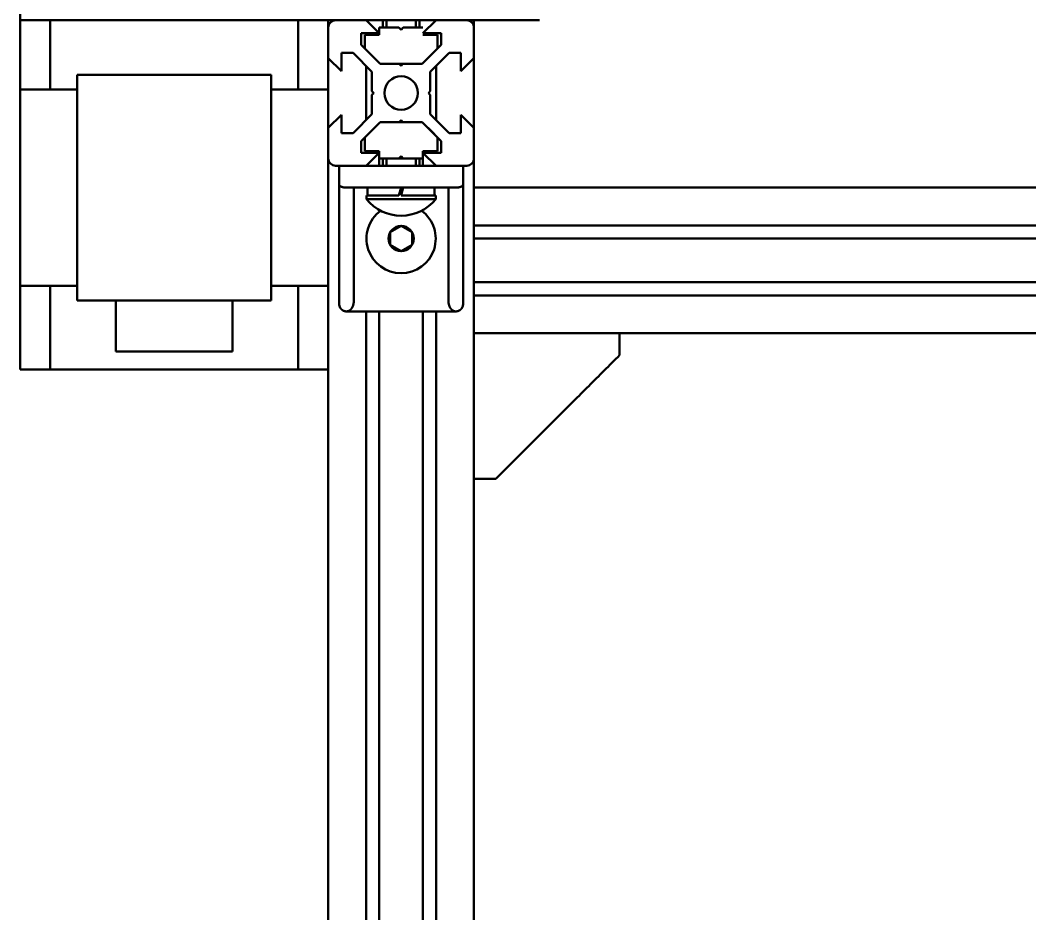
# Model space of a CAD drawing. Extents: x 28090 to 29926, y -10629 to -9321.
# Drawn here: x 29370.2 to 29508.8, y -9643.6 to -9520.9 of the extents above; entities that cross this region are included whole.
import ezdxf

# ---------------------------------------------------------------- set-up
doc = ezdxf.new("R2010")
doc.units = 0
for name, color, linetype, lineweight in [('Fixação e Transmissão', 5, 'Continuous', 50), ('Perfis e Cantoneiras', 2, 'Continuous', 50), ('Peças Usinadas', 120, 'Continuous', 50)]:
    doc.layers.add(name, color=color, linetype=linetype, lineweight=lineweight)
doc.layers.add('Hachura', color=9, linetype='Continuous')
doc.layers.add('Motores', color=7, linetype='Continuous', lineweight=50, true_color=0x55ff00)

msp = doc.modelspace()

# ---------------------------------------------------------------- linework, layer by layer
at = {"layer": 'Fixação e Transmissão'}
for p, q in [((29420.033, -9520.866), (29420.033, -9521.866)), ((29425.033, -9520.866), (29425.033, -9521.866)), ((29419.533, -9521.866), (29419.533, -9522.866)), ((29422.233, -9521.866), (29419.533, -9521.866)), ((29422.233, -9521.866), (29422.533, -9522.166)), ((29422.833, -9521.866), (29422.533, -9522.166)), ((29425.533, -9521.866), (29422.833, -9521.866)), ((29419.533, -9522.866), (29417.533, -9522.866)), ((29417.533, -9522.866), (29417.533, -9524.766)), ((29427.533, -9522.866), (29425.533, -9522.866)), ((29427.533, -9522.866), (29427.533, -9524.766)), ((29417.533, -9524.766), (29419.633, -9526.866)), ((29427.533, -9524.766), (29425.433, -9526.866)), ((29425.433, -9526.866), (29419.633, -9526.866)), ((29417.533, -9536.966), (29419.633, -9534.866)), ((29425.433, -9534.866), (29419.633, -9534.866)), ((29427.533, -9536.966), (29425.433, -9534.866)), ((29417.533, -9538.866), (29417.533, -9536.966)), ((29427.533, -9538.866), (29427.533, -9536.966)), ((29419.533, -9538.866), (29417.533, -9538.866)), ((29419.533, -9539.866), (29419.533, -9538.866)), ((29425.533, -9539.866), (29425.533, -9538.866)), ((29427.533, -9538.866), (29425.533, -9538.866)), ((29422.233, -9539.866), (29419.533, -9539.866)), ((29420.033, -9540.866), (29420.033, -9539.866)), ((29422.233, -9539.866), (29422.533, -9539.566)), ((29422.833, -9539.866), (29422.533, -9539.566)), ((29425.533, -9539.866), (29422.833, -9539.866)), ((29425.033, -9540.866), (29425.033, -9539.866)), ((29417.783, -9545.466), (29417.783, -9544.966)), ((29422.235, -9544.966), (29417.783, -9544.966)), ((29427.133, -9543.866), (29417.933, -9543.866)), ((29422.235, -9544.966), (29417.933, -9544.966)), ((29422.235, -9544.966), (29422.533, -9543.866)), ((29422.533, -9544.966), (29422.831, -9543.866)), ((29427.283, -9544.966), (29422.533, -9544.966)), ((29427.133, -9544.966), (29422.533, -9544.966)), ((29427.283, -9545.466), (29427.283, -9544.966)), ((29427.283, -9545.466), (29417.783, -9545.466)), ((29421.033, -9550), (29422.533, -9549.134)), ((29424.033, -9550), (29422.533, -9549.134)), ((29421.033, -9550), (29421.033, -9550)), ((29421.033, -9551.732), (29422.533, -9552.598)), ((29424.033, -9551.732), (29422.533, -9552.598))]:
    msp.add_line(p, q, dxfattribs=at)
at = {"layer": 'Fixação e Transmissão', "ltscale": 0.1}
for p, q in [((29417.933, -9543.866), (29417.933, -9544.966)), ((29427.133, -9543.866), (29427.133, -9544.966)), ((29421.033, -9551.732), (29421.033, -9550)), ((29424.033, -9551.732), (29424.033, -9550))]:
    msp.add_line(p, q, dxfattribs=at)
at = {"layer": 'Fixação e Transmissão'}
msp.add_circle((29422.533, -9550.866), 1.732, dxfattribs=at)
for centre, radius, start, end in [((29422.533, -9541.578), 6.139, 219.30765, 320.69235), ((29422.533, -9550.866), 4.75, 126.25467, 53.74533)]:
    msp.add_arc(centre, radius, start, end, dxfattribs=at)
at = {"layer": 'Hachura'}
for p, q in [((29420.533, -9520.866), (29420.533, -9521.866)), ((29424.533, -9520.866), (29424.533, -9521.866)), ((29420.533, -9540.866), (29420.533, -9539.866)), ((29424.533, -9540.866), (29424.533, -9539.866))]:
    msp.add_line(p, q, dxfattribs=at)
at = {"layer": 'Motores'}
for p, q in [((29370.233, -9530.367), (29370.233, -9520.867)), ((29370.233, -9520.867), (29374.349, -9520.867)), ((29370.233, -9520.867), (29370.233, -9530.367)), ((29370.233, -9520.867), (29374.349, -9520.867)), ((29374.349, -9530.367), (29374.349, -9520.867)), ((29374.349, -9520.867), (29408.417, -9520.867)), ((29374.349, -9520.867), (29374.349, -9530.367)), ((29374.349, -9520.867), (29408.417, -9520.867)), ((29412.533, -9520.867), (29408.417, -9520.867)), ((29408.417, -9520.867), (29408.417, -9530.367)), ((29408.417, -9520.867), (29408.417, -9530.367)), ((29408.417, -9520.867), (29412.533, -9520.867)), ((29378.053, -9528.367), (29404.713, -9528.367)), ((29378.053, -9559.368), (29378.053, -9528.367)), ((29378.053, -9528.367), (29404.713, -9528.367)), ((29378.053, -9559.368), (29378.053, -9528.367)), ((29378.053, -9528.367), (29404.713, -9528.367)), ((29404.713, -9528.367), (29378.053, -9528.367)), ((29378.053, -9528.367), (29378.053, -9530.367)), ((29378.053, -9530.367), (29378.053, -9528.367)), ((29404.713, -9528.367), (29404.713, -9559.368)), ((29404.713, -9528.367), (29404.713, -9559.368)), ((29404.713, -9530.367), (29404.713, -9528.367)), ((29404.713, -9528.367), (29404.713, -9530.367)), ((29370.233, -9530.367), (29370.233, -9557.367)), ((29370.233, -9530.367), (29370.233, -9557.367)), ((29374.349, -9530.367), (29370.233, -9530.367)), ((29370.233, -9530.367), (29374.349, -9530.367)), ((29378.053, -9530.367), (29374.349, -9530.367)), ((29374.349, -9530.367), (29378.053, -9530.367)), ((29408.417, -9530.367), (29404.713, -9530.367)), ((29404.713, -9530.367), (29408.417, -9530.367)), ((29408.417, -9530.367), (29412.533, -9530.367)), ((29408.417, -9530.367), (29412.533, -9530.367)), ((29370.233, -9568.868), (29370.233, -9557.367)), ((29374.349, -9557.367), (29370.233, -9557.367)), ((29370.233, -9557.367), (29370.233, -9568.868)), ((29374.349, -9557.367), (29370.233, -9557.367)), ((29378.053, -9557.367), (29374.349, -9557.367)), ((29374.349, -9557.367), (29374.349, -9568.868)), ((29374.349, -9568.868), (29374.349, -9557.367)), ((29378.053, -9557.367), (29374.349, -9557.367)), ((29378.053, -9559.368), (29378.053, -9557.367)), ((29378.053, -9559.368), (29378.053, -9557.367)), ((29408.417, -9557.367), (29404.713, -9557.367)), ((29404.713, -9557.367), (29404.713, -9559.368)), ((29404.713, -9557.367), (29404.713, -9559.368)), ((29408.417, -9557.367), (29404.713, -9557.367)), ((29408.417, -9568.868), (29408.417, -9557.367)), ((29408.417, -9568.868), (29408.417, -9557.367)), ((29408.417, -9557.367), (29412.533, -9557.367)), ((29412.533, -9557.367), (29408.417, -9557.367)), ((29383.383, -9559.368), (29378.053, -9559.368)), ((29383.383, -9559.368), (29378.053, -9559.368)), ((29383.383, -9559.368), (29378.053, -9559.368)), ((29383.383, -9559.368), (29378.053, -9559.368)), ((29399.383, -9559.368), (29383.383, -9559.368)), ((29383.383, -9559.368), (29383.383, -9566.368)), ((29383.383, -9566.368), (29383.383, -9559.368)), ((29383.383, -9559.368), (29399.383, -9559.368)), ((29399.383, -9566.368), (29399.383, -9559.368)), ((29399.383, -9559.368), (29399.383, -9566.368)), ((29404.713, -9559.368), (29399.383, -9559.368)), ((29404.713, -9559.368), (29399.383, -9559.368)), ((29404.713, -9559.368), (29399.383, -9559.368)), ((29404.713, -9559.368), (29399.383, -9559.368)), ((29383.383, -9566.368), (29399.383, -9566.368)), ((29399.383, -9566.368), (29383.383, -9566.368)), ((29370.233, -9568.868), (29374.349, -9568.868)), ((29374.349, -9568.868), (29370.233, -9568.868)), ((29374.349, -9568.868), (29408.417, -9568.868)), ((29408.417, -9568.868), (29374.349, -9568.868)), ((29412.533, -9568.868), (29408.417, -9568.868)), ((29412.533, -9568.868), (29408.417, -9568.868))]:
    msp.add_line(p, q, dxfattribs=at)
at = {"layer": 'Perfis e Cantoneiras'}
for p, q in [((29412.533, -9945.868), (29412.533, -9520.867)), ((29413.533, -9520.866), (29417.733, -9520.866)), ((29419.533, -9522.666), (29417.733, -9520.866)), ((29425.533, -9522.666), (29427.333, -9520.866)), ((29427.333, -9520.866), (29427.333, -9520.865)), ((29427.333, -9520.866), (29431.533, -9520.866)), ((29432.533, -9945.868), (29432.533, -9520.864)), ((29412.533, -9521.866), (29412.533, -9526.066)), ((29417.033, -9522.666), (29419.533, -9522.666)), ((29417.033, -9524.266), (29417.033, -9522.666)), ((29425.533, -9522.666), (29428.033, -9522.666)), ((29428.033, -9524.266), (29428.033, -9522.666)), ((29432.533, -9521.866), (29432.533, -9526.066)), ((29414.333, -9525.366), (29414.333, -9527.866)), ((29415.933, -9525.366), (29414.333, -9525.366)), ((29418.533, -9527.966), (29415.933, -9525.366)), ((29419.633, -9526.866), (29417.033, -9524.266)), ((29419.633, -9526.866), (29417.033, -9524.266)), ((29425.433, -9526.866), (29428.033, -9524.266)), ((29426.533, -9527.966), (29429.133, -9525.366)), ((29429.133, -9525.366), (29430.733, -9525.366)), ((29430.733, -9525.366), (29430.733, -9527.866)), ((29414.333, -9527.866), (29412.533, -9526.066)), ((29419.633, -9526.866), (29422.283, -9526.866)), ((29419.633, -9526.866), (29422.283, -9526.866)), ((29422.533, -9527.116), (29422.283, -9526.866)), ((29422.533, -9527.116), (29422.783, -9526.866)), ((29422.783, -9526.866), (29425.433, -9526.866)), ((29430.733, -9527.866), (29432.533, -9526.066)), ((29417.733, -9534.566), (29417.733, -9527.166)), ((29418.533, -9527.966), (29418.533, -9530.616)), ((29426.533, -9527.966), (29426.533, -9530.616)), ((29427.333, -9534.566), (29427.333, -9527.166)), ((29418.783, -9530.866), (29418.533, -9530.616)), ((29418.783, -9530.866), (29418.533, -9531.116)), ((29418.533, -9531.116), (29418.533, -9533.766)), ((29426.283, -9530.866), (29426.533, -9530.616)), ((29426.283, -9530.866), (29426.533, -9531.116)), ((29426.533, -9531.116), (29426.533, -9533.766)), ((29414.333, -9533.866), (29412.533, -9535.666)), ((29414.333, -9533.866), (29414.333, -9536.366)), ((29418.533, -9533.766), (29415.933, -9536.366)), ((29426.533, -9533.766), (29429.133, -9536.366)), ((29430.733, -9533.866), (29432.533, -9535.666)), ((29430.733, -9533.866), (29430.733, -9536.366)), ((29419.633, -9534.866), (29417.033, -9537.466)), ((29419.633, -9534.866), (29422.283, -9534.866)), ((29422.533, -9534.616), (29422.283, -9534.866)), ((29422.533, -9534.616), (29422.783, -9534.866)), ((29422.783, -9534.866), (29425.433, -9534.866)), ((29412.533, -9535.666), (29412.533, -9539.866)), ((29415.933, -9536.366), (29414.333, -9536.366)), ((29426.233, -9535.666), (29428.033, -9537.466)), ((29429.133, -9536.366), (29430.733, -9536.366)), ((29432.533, -9535.666), (29432.533, -9539.866)), ((29417.033, -9537.466), (29417.033, -9539.066)), ((29428.033, -9537.466), (29428.033, -9539.066)), ((29417.033, -9539.066), (29419.533, -9539.066)), ((29417.733, -9539.066), (29417.733, -9538.866)), ((29419.533, -9539.066), (29417.733, -9540.866)), ((29425.533, -9539.066), (29427.333, -9540.866)), ((29425.533, -9539.066), (29428.033, -9539.066)), ((29427.333, -9539.066), (29427.333, -9538.866)), ((29419.533, -9540.866), (29419.533, -9539.866)), ((29425.533, -9540.866), (29425.533, -9539.866)), ((29413.533, -9540.866), (29417.733, -9540.866)), ((29427.333, -9540.866), (29431.533, -9540.866)), ((29628.587, -9543.868), (29432.533, -9543.868)), ((29542.035, -9549.068), (29432.533, -9549.068)), ((29542.035, -9550.868), (29432.533, -9550.868)), ((29542.035, -9556.868), (29432.533, -9556.868)), ((29542.035, -9558.668), (29432.533, -9558.668)), ((29417.733, -9879.868), (29417.733, -9560.866)), ((29419.533, -9885.768), (29419.533, -9560.866)), ((29425.533, -9885.768), (29425.533, -9560.866)), ((29427.333, -9879.868), (29427.333, -9560.866)), ((29559.065, -9563.868), (29432.533, -9563.868))]:
    msp.add_line(p, q, dxfattribs=at)
at = {"layer": 'Perfis e Cantoneiras', "color": 30}
for p, q in [((29423.783, -9539.866), (29421.283, -9539.866)), ((29423.783, -9539.866), (29421.283, -9539.866)), ((29431.033, -9540.866), (29414.033, -9540.866)), ((29414.033, -9540.866), (29414.033, -9543.452)), ((29414.033, -9540.866), (29414.033, -9543.452)), ((29415.033, -9540.866), (29430.033, -9540.866)), ((29431.033, -9540.866), (29431.033, -9543.452)), ((29431.033, -9543.452), (29431.033, -9540.866)), ((29414.033, -9543.452), (29414.033, -9559.866)), ((29414.033, -9543.452), (29414.033, -9559.866)), ((29431.033, -9559.866), (29431.033, -9543.452)), ((29431.033, -9543.452), (29431.033, -9559.866)), ((29430.033, -9543.866), (29415.033, -9543.866)), ((29430.033, -9543.866), (29415.033, -9543.866)), ((29416.033, -9559.452), (29416.033, -9543.866)), ((29416.033, -9543.866), (29416.033, -9559.452)), ((29429.033, -9543.866), (29429.033, -9559.452)), ((29429.033, -9543.866), (29429.033, -9559.452)), ((29415.033, -9560.866), (29419.533, -9560.866)), ((29415.033, -9560.866), (29430.033, -9560.866)), ((29425.533, -9560.866), (29430.033, -9560.866)), ((29451.533, -9563.868), (29432.533, -9563.868)), ((29432.533, -9563.868), (29432.533, -9582.868)), ((29432.533, -9563.868), (29451.533, -9563.868)), ((29432.533, -9582.868), (29432.533, -9563.868)), ((29452.533, -9566.868), (29452.533, -9563.868)), ((29452.533, -9566.868), (29452.533, -9563.868)), ((29432.533, -9583.868), (29435.533, -9583.868)), ((29432.533, -9583.868), (29435.533, -9583.868))]:
    msp.add_line(p, q, dxfattribs=at)
at = {"layer": 'Perfis e Cantoneiras'}
msp.add_circle((29422.533, -9530.866), 2.3, dxfattribs=at)
for centre, start, end in [((29413.533, -9521.866), 90, 180), ((29431.533, -9521.866), 360, 90), ((29413.533, -9539.866), 180, 270), ((29431.533, -9539.866), 270, 360)]:
    msp.add_arc(centre, 1, start, end, dxfattribs=at)
at = {"layer": 'Perfis e Cantoneiras', "color": 30}
for centre, start, end in [((29415.033, -9559.866), 180, 191.25), ((29430.033, -9559.866), 348.75, 360), ((29415.033, -9559.866), 247.5007, 270), ((29430.033, -9559.866), 270, 292.5)]:
    msp.add_arc(centre, 1, start, end, dxfattribs=at)
for points, degree in [([(29420.533, -9521.866), (29420.533, -9520.866)], 1), ([(29420.533, -9521.866), (29420.533, -9520.866)], 1), ([(29424.533, -9521.866), (29424.533, -9520.866)], 1), ([(29424.533, -9521.866), (29424.533, -9520.866)], 1), ([(29420.59, -9521.866), (29420.533, -9521.866), (29420.533, -9521.866)], 2), ([(29420.59, -9521.866), (29420.533, -9521.866), (29420.533, -9521.866)], 2), ([(29420.753, -9521.866), (29420.647, -9521.866), (29420.59, -9521.866)], 2), ([(29420.753, -9521.866), (29420.647, -9521.866), (29420.59, -9521.866)], 2), ([(29420.996, -9521.866), (29420.858, -9521.866), (29420.753, -9521.866)], 2), ([(29420.996, -9521.866), (29420.858, -9521.866), (29420.753, -9521.866)], 2), ([(29421.283, -9521.866), (29421.134, -9521.866), (29420.996, -9521.866)], 2), ([(29424.313, -9521.866), (29424.208, -9521.866), (29424.07, -9521.866)], 2), ([(29424.313, -9521.866), (29424.208, -9521.866), (29424.07, -9521.866)], 2), ([(29424.476, -9521.866), (29424.419, -9521.866), (29424.313, -9521.866)], 2), ([(29424.476, -9521.866), (29424.419, -9521.866), (29424.313, -9521.866)], 2), ([(29424.533, -9521.866), (29424.533, -9521.866), (29424.476, -9521.866)], 2), ([(29424.533, -9521.866), (29424.533, -9521.866), (29424.476, -9521.866)], 2), ([(29420.59, -9539.866), (29420.533, -9539.866), (29420.533, -9539.866)], 2), ([(29420.533, -9539.866), (29420.533, -9540.866)], 1), ([(29420.59, -9539.866), (29420.533, -9539.866), (29420.533, -9539.866)], 2), ([(29420.533, -9539.866), (29420.533, -9540.866)], 1), ([(29420.753, -9539.866), (29420.647, -9539.866), (29420.59, -9539.866)], 2), ([(29420.753, -9539.866), (29420.647, -9539.866), (29420.59, -9539.866)], 2), ([(29420.996, -9539.866), (29420.858, -9539.866), (29420.753, -9539.866)], 2), ([(29420.996, -9539.866), (29420.858, -9539.866), (29420.753, -9539.866)], 2), ([(29421.283, -9539.866), (29421.134, -9539.866), (29420.996, -9539.866)], 2), ([(29424.07, -9539.866), (29423.932, -9539.866), (29423.783, -9539.866)], 2), ([(29424.07, -9539.866), (29423.932, -9539.866), (29423.783, -9539.866)], 2), ([(29424.313, -9539.866), (29424.208, -9539.866), (29424.07, -9539.866)], 2), ([(29424.313, -9539.866), (29424.208, -9539.866), (29424.07, -9539.866)], 2), ([(29424.476, -9539.866), (29424.419, -9539.866), (29424.313, -9539.866)], 2), ([(29424.476, -9539.866), (29424.419, -9539.866), (29424.313, -9539.866)], 2), ([(29424.533, -9539.866), (29424.533, -9539.866), (29424.476, -9539.866)], 2), ([(29424.533, -9539.866), (29424.533, -9539.866), (29424.476, -9539.866)], 2), ([(29424.533, -9539.866), (29424.533, -9540.866)], 1), ([(29424.533, -9539.866), (29424.533, -9540.866)], 1), ([(29414.052, -9543.533), (29414.036, -9543.507), (29414.033, -9543.452)], 2), ([(29414.033, -9543.452), (29414.036, -9543.506), (29414.052, -9543.533)], 2), ([(29414.109, -9543.611), (29414.075, -9543.577), (29414.052, -9543.533)], 2), ([(29414.052, -9543.533), (29414.075, -9543.577), (29414.109, -9543.611)], 2), ([(29414.326, -9543.745), (29414.196, -9543.693), (29414.109, -9543.611)], 2), ([(29414.109, -9543.611), (29414.196, -9543.693), (29414.326, -9543.745)], 2), ([(29430.957, -9543.611), (29430.87, -9543.693), (29430.74, -9543.745)], 2), ([(29430.74, -9543.745), (29430.87, -9543.693), (29430.957, -9543.611)], 2), ([(29431.014, -9543.533), (29430.991, -9543.577), (29430.957, -9543.611)], 2), ([(29430.957, -9543.611), (29430.991, -9543.577), (29431.014, -9543.533)], 2), ([(29431.033, -9543.452), (29431.03, -9543.507), (29431.014, -9543.533)], 2), ([(29431.014, -9543.533), (29431.03, -9543.506), (29431.033, -9543.452)], 2), ([(29414.65, -9543.835), (29414.474, -9543.805), (29414.326, -9543.745)], 2), ([(29414.326, -9543.745), (29414.474, -9543.805), (29414.65, -9543.835)], 2), ([(29415.033, -9543.866), (29414.837, -9543.867), (29414.65, -9543.835)], 2), ([(29414.65, -9543.835), (29414.837, -9543.866), (29415.033, -9543.866)], 2), ([(29415.033, -9543.866), (29415.228, -9543.866)], 1), ([(29415.416, -9543.866), (29415.229, -9543.867), (29415.033, -9543.866)], 2), ([(29415.74, -9543.866), (29415.592, -9543.867), (29415.416, -9543.866)], 2), ([(29415.957, -9543.866), (29415.87, -9543.867), (29415.74, -9543.866)], 2), ([(29416.014, -9543.866), (29415.991, -9543.866), (29415.957, -9543.866)], 2), ([(29416.033, -9543.866), (29416.03, -9543.867), (29416.014, -9543.866)], 2), ([(29429.052, -9543.866), (29429.036, -9543.867), (29429.033, -9543.866)], 2), ([(29429.109, -9543.866), (29429.075, -9543.866), (29429.052, -9543.866)], 2), ([(29429.326, -9543.866), (29429.196, -9543.867), (29429.109, -9543.866)], 2), ([(29429.65, -9543.866), (29429.474, -9543.867), (29429.326, -9543.866)], 2), ([(29430.033, -9543.866), (29429.837, -9543.867), (29429.65, -9543.866)], 2), ([(29429.838, -9543.866), (29430.033, -9543.866)], 1), ([(29430.416, -9543.835), (29430.229, -9543.867), (29430.033, -9543.866)], 2), ([(29430.033, -9543.866), (29430.229, -9543.866), (29430.416, -9543.835)], 2), ([(29430.74, -9543.745), (29430.592, -9543.805), (29430.416, -9543.835)], 2), ([(29430.416, -9543.835), (29430.592, -9543.805), (29430.74, -9543.745)], 2), ([(29414.033, -9559.866), (29414.036, -9559.997), (29414.052, -9560.061)], 2), ([(29414.052, -9560.061), (29414.036, -9559.997), (29414.033, -9559.866)], 2), ([(29414.033, -9559.867), (29414.033, -9559.965), (29414.052, -9560.061)], 2), ([(29414.052, -9560.061), (29414.071, -9560.158), (29414.109, -9560.249)], 2), ([(29414.052, -9560.061), (29414.075, -9560.168), (29414.109, -9560.249)], 2), ([(29414.109, -9560.249), (29414.075, -9560.168), (29414.052, -9560.061)], 2), ([(29414.109, -9560.249), (29414.147, -9560.34), (29414.202, -9560.422)], 2), ([(29414.109, -9560.249), (29414.196, -9560.448), (29414.326, -9560.573)], 2), ([(29414.326, -9560.573), (29414.196, -9560.448), (29414.109, -9560.249)], 2), ([(29415.74, -9560.452), (29415.87, -9560.275), (29415.957, -9559.993)], 2), ([(29415.864, -9560.238), (29415.81, -9560.353), (29415.74, -9560.452)], 2), ([(29415.957, -9559.993), (29415.919, -9560.122), (29415.864, -9560.238)], 2), ([(29415.957, -9559.993), (29415.991, -9559.879), (29416.014, -9559.728)], 2), ([(29416.014, -9559.728), (29415.995, -9559.864), (29415.957, -9559.993)], 2), ([(29416.014, -9559.728), (29416.03, -9559.637), (29416.033, -9559.452)], 2), ([(29416.033, -9559.452), (29416.033, -9559.591), (29416.014, -9559.728)], 2), ([(29429.033, -9559.452), (29429.036, -9559.637), (29429.052, -9559.728)], 2), ([(29429.052, -9559.728), (29429.033, -9559.591), (29429.033, -9559.452)], 2), ([(29429.052, -9559.728), (29429.075, -9559.879), (29429.109, -9559.993)], 2), ([(29429.109, -9559.993), (29429.071, -9559.864), (29429.052, -9559.728)], 2), ([(29429.109, -9559.993), (29429.196, -9560.275), (29429.326, -9560.452)], 2), ([(29429.202, -9560.238), (29429.147, -9560.122), (29429.109, -9559.993)], 2), ([(29429.326, -9560.452), (29429.256, -9560.353), (29429.202, -9560.238)], 2), ([(29430.74, -9560.573), (29430.87, -9560.448), (29430.957, -9560.249)], 2), ([(29430.957, -9560.249), (29430.87, -9560.448), (29430.74, -9560.573)], 2), ([(29430.957, -9560.249), (29430.991, -9560.168), (29431.014, -9560.061)], 2), ([(29431.014, -9560.061), (29430.991, -9560.168), (29430.957, -9560.249)], 2), ([(29430.957, -9560.249), (29430.994, -9560.159), (29431.013, -9560.063)], 2), ([(29431.014, -9560.061), (29431.03, -9559.997), (29431.033, -9559.866)], 2), ([(29431.033, -9559.866), (29431.03, -9559.997), (29431.014, -9560.061)], 2), ([(29431.014, -9560.061), (29431.033, -9559.965), (29431.033, -9559.867)], 2), ([(29414.202, -9560.422), (29414.256, -9560.503), (29414.326, -9560.573)], 2), ([(29414.326, -9560.573), (29414.396, -9560.643), (29414.477, -9560.697)], 2), ([(29414.326, -9560.573), (29414.474, -9560.718), (29414.65, -9560.79)], 2), ([(29414.65, -9560.79), (29414.474, -9560.718), (29414.326, -9560.573)], 2), ([(29414.477, -9560.697), (29414.559, -9560.752), (29414.65, -9560.79)], 2), ([(29414.65, -9560.79), (29414.741, -9560.827), (29414.837, -9560.847)], 2), ([(29414.65, -9560.79), (29414.837, -9560.866), (29415.033, -9560.866)], 2), ([(29415.033, -9560.866), (29414.837, -9560.866), (29414.65, -9560.79)], 2), ([(29414.838, -9560.847), (29414.935, -9560.866), (29415.033, -9560.866)], 2), ([(29415.033, -9560.866), (29415.229, -9560.866), (29415.416, -9560.758)], 2), ([(29415.228, -9560.839), (29415.131, -9560.866), (29415.033, -9560.866)], 2), ([(29415.416, -9560.758), (29415.325, -9560.812), (29415.228, -9560.839)], 2), ([(29415.416, -9560.758), (29415.592, -9560.657), (29415.74, -9560.452)], 2), ([(29415.589, -9560.628), (29415.507, -9560.705), (29415.416, -9560.758)], 2), ([(29415.74, -9560.452), (29415.67, -9560.55), (29415.589, -9560.628)], 2), ([(29429.326, -9560.452), (29429.474, -9560.657), (29429.65, -9560.758)], 2), ([(29429.477, -9560.628), (29429.396, -9560.55), (29429.326, -9560.452)], 2), ([(29429.65, -9560.758), (29429.559, -9560.705), (29429.477, -9560.628)], 2), ([(29429.65, -9560.758), (29429.837, -9560.866), (29430.033, -9560.866)], 2), ([(29429.838, -9560.839), (29429.741, -9560.812), (29429.65, -9560.758)], 2), ([(29430.033, -9560.866), (29429.935, -9560.866), (29429.838, -9560.839)], 2), ([(29430.033, -9560.866), (29430.229, -9560.866), (29430.416, -9560.79)], 2), ([(29430.416, -9560.79), (29430.229, -9560.866), (29430.033, -9560.866)], 2), ([(29430.033, -9560.866), (29430.131, -9560.866), (29430.227, -9560.847)], 2), ([(29430.229, -9560.847), (29430.325, -9560.827), (29430.416, -9560.79)], 2), ([(29430.416, -9560.79), (29430.592, -9560.718), (29430.74, -9560.573)], 2), ([(29430.74, -9560.573), (29430.592, -9560.718), (29430.416, -9560.79)], 2), ([(29430.416, -9560.79), (29430.507, -9560.752), (29430.589, -9560.697)], 2), ([(29430.589, -9560.697), (29430.67, -9560.643), (29430.74, -9560.573)], 2), ([(29430.74, -9560.573), (29430.81, -9560.503), (29430.864, -9560.422)], 2), ([(29430.864, -9560.422), (29430.919, -9560.34), (29430.956, -9560.25)], 2), ([(29451.728, -9563.868), (29451.533, -9563.868)], 1), ([(29451.916, -9563.868), (29451.825, -9563.868), (29451.728, -9563.868)], 2), ([(29452.089, -9563.868), (29452.007, -9563.868), (29451.916, -9563.868)], 2), ([(29452.24, -9563.868), (29452.17, -9563.868), (29452.089, -9563.868)], 2), ([(29452.364, -9563.868), (29452.31, -9563.868), (29452.24, -9563.868)], 2), ([(29452.457, -9563.868), (29452.419, -9563.868), (29452.364, -9563.868)], 2), ([(29452.514, -9563.868), (29452.495, -9563.868), (29452.457, -9563.868)], 2), ([(29452.533, -9563.868), (29452.533, -9563.868), (29452.514, -9563.868)], 2), ([(29452.533, -9566.868), (29435.533, -9583.868)], 1), ([(29432.533, -9582.868), (29432.533, -9583.038), (29432.533, -9583.199), (29432.533, -9583.304), (29432.533, -9583.4), (29432.533, -9583.494), (29432.533, -9583.575), (29432.533, -9583.613), (29432.533, -9583.65), (29432.533, -9583.683), (29432.533, -9583.715), (29432.533, -9583.742), (29432.533, -9583.769), (29432.533, -9583.791), (29432.533, -9583.812), (29432.533, -9583.828), (29432.533, -9583.843), (29432.533, -9583.853), (29432.533, -9583.862), (29432.533, -9583.865), (29432.533, -9583.868)], 2), ([(29432.533, -9583.063), (29432.533, -9583.16), (29432.533, -9583.251)], 2), ([(29432.533, -9583.251), (29432.533, -9583.342), (29432.533, -9583.424)], 2), ([(29432.533, -9583.424), (29432.533, -9583.506), (29432.533, -9583.575)], 2), ([(29432.533, -9583.575), (29432.533, -9583.645), (29432.533, -9583.7)], 2), ([(29432.533, -9583.7), (29432.533, -9583.754), (29432.533, -9583.792)], 2), ([(29432.533, -9583.792), (29432.533, -9583.83), (29432.533, -9583.849)], 2), ([(29432.533, -9583.849), (29432.533, -9583.868), (29432.533, -9583.868)], 2)]:
    msp.add_open_spline(points, degree=degree, dxfattribs=at)
for points, knots in [([(29421.283, -9521.866), (29421.086, -9521.866), (29420.892, -9521.866), (29420.753, -9521.866), (29420.734, -9521.866), (29420.715, -9521.866), (29420.697, -9521.866), (29420.663, -9521.866), (29420.633, -9521.866), (29420.607, -9521.866), (29420.597, -9521.866), (29420.586, -9521.866), (29420.575, -9521.866), (29420.567, -9521.866), (29420.56, -9521.866), (29420.552, -9521.866), (29420.547, -9521.866), (29420.542, -9521.866), (29420.538, -9521.866), (29420.536, -9521.866), (29420.535, -9521.866), (29420.533, -9521.866)], [0, 0, 0, 0, 0.785398, 0.785398, 0.785398, 0.897598, 0.897598, 0.897598, 1.122, 1.122, 1.122, 1.2342, 1.2342, 1.2342, 1.3464, 1.3464, 1.3464, 1.4586, 1.4586, 1.4586, 1.5708, 1.5708, 1.5708, 1.5708]), ([(29421.283, -9521.866), (29421.086, -9521.866), (29420.892, -9521.866), (29420.753, -9521.866), (29420.734, -9521.866), (29420.715, -9521.866), (29420.697, -9521.866), (29420.663, -9521.866), (29420.633, -9521.866), (29420.607, -9521.866), (29420.597, -9521.866), (29420.586, -9521.866), (29420.575, -9521.866), (29420.567, -9521.866), (29420.56, -9521.866), (29420.552, -9521.866), (29420.547, -9521.866), (29420.542, -9521.866), (29420.538, -9521.866), (29420.536, -9521.866), (29420.535, -9521.866), (29420.533, -9521.866)], [0, 0, 0, 0, 0.785398, 0.785398, 0.785398, 0.897598, 0.897598, 0.897598, 1.122, 1.122, 1.122, 1.2342, 1.2342, 1.2342, 1.3464, 1.3464, 1.3464, 1.4586, 1.4586, 1.4586, 1.5708, 1.5708, 1.5708, 1.5708]), ([(29424.533, -9521.866), (29424.531, -9521.866), (29424.53, -9521.866), (29424.528, -9521.866), (29424.524, -9521.866), (29424.519, -9521.866), (29424.514, -9521.866), (29424.506, -9521.866), (29424.499, -9521.866), (29424.491, -9521.866), (29424.48, -9521.866), (29424.469, -9521.866), (29424.459, -9521.866), (29424.445, -9521.866), (29424.432, -9521.866), (29424.418, -9521.866), (29424.387, -9521.866), (29424.352, -9521.866), (29424.313, -9521.866), (29424.174, -9521.866), (29423.98, -9521.866), (29423.783, -9521.866)], [1.5708, 1.5708, 1.5708, 1.5708, 1.683, 1.683, 1.683, 1.7952, 1.7952, 1.7952, 1.9074, 1.9074, 1.9074, 2.0196, 2.0196, 2.0196, 2.1318, 2.1318, 2.1318, 2.35619, 2.35619, 2.35619, 3.14159, 3.14159, 3.14159, 3.14159]), ([(29424.533, -9521.866), (29424.531, -9521.866), (29424.53, -9521.866), (29424.528, -9521.866), (29424.524, -9521.866), (29424.519, -9521.866), (29424.514, -9521.866), (29424.506, -9521.866), (29424.499, -9521.866), (29424.491, -9521.866), (29424.48, -9521.866), (29424.469, -9521.866), (29424.459, -9521.866), (29424.445, -9521.866), (29424.432, -9521.866), (29424.418, -9521.866), (29424.387, -9521.866), (29424.352, -9521.866), (29424.313, -9521.866), (29424.174, -9521.866), (29423.98, -9521.866), (29423.783, -9521.866)], [1.5708, 1.5708, 1.5708, 1.5708, 1.683, 1.683, 1.683, 1.7952, 1.7952, 1.7952, 1.9074, 1.9074, 1.9074, 2.0196, 2.0196, 2.0196, 2.1318, 2.1318, 2.1318, 2.35619, 2.35619, 2.35619, 3.14159, 3.14159, 3.14159, 3.14159]), ([(29421.283, -9539.866), (29421.086, -9539.866), (29420.892, -9539.866), (29420.753, -9539.866), (29420.734, -9539.866), (29420.715, -9539.866), (29420.697, -9539.866), (29420.663, -9539.866), (29420.633, -9539.866), (29420.607, -9539.866), (29420.597, -9539.866), (29420.586, -9539.866), (29420.575, -9539.866), (29420.567, -9539.866), (29420.56, -9539.866), (29420.552, -9539.866), (29420.547, -9539.866), (29420.542, -9539.866), (29420.538, -9539.866), (29420.536, -9539.866), (29420.535, -9539.866), (29420.533, -9539.866)], [0, 0, 0, 0, 0.785398, 0.785398, 0.785398, 0.897598, 0.897598, 0.897598, 1.122, 1.122, 1.122, 1.2342, 1.2342, 1.2342, 1.3464, 1.3464, 1.3464, 1.4586, 1.4586, 1.4586, 1.5708, 1.5708, 1.5708, 1.5708]), ([(29421.283, -9539.866), (29421.086, -9539.866), (29420.892, -9539.866), (29420.753, -9539.866), (29420.734, -9539.866), (29420.715, -9539.866), (29420.697, -9539.866), (29420.663, -9539.866), (29420.633, -9539.866), (29420.607, -9539.866), (29420.597, -9539.866), (29420.586, -9539.866), (29420.575, -9539.866), (29420.567, -9539.866), (29420.56, -9539.866), (29420.552, -9539.866), (29420.547, -9539.866), (29420.542, -9539.866), (29420.538, -9539.866), (29420.536, -9539.866), (29420.535, -9539.866), (29420.533, -9539.866)], [0, 0, 0, 0, 0.785398, 0.785398, 0.785398, 0.897598, 0.897598, 0.897598, 1.122, 1.122, 1.122, 1.2342, 1.2342, 1.2342, 1.3464, 1.3464, 1.3464, 1.4586, 1.4586, 1.4586, 1.5708, 1.5708, 1.5708, 1.5708]), ([(29424.533, -9539.866), (29424.531, -9539.866), (29424.53, -9539.866), (29424.528, -9539.866), (29424.524, -9539.866), (29424.519, -9539.866), (29424.514, -9539.866), (29424.506, -9539.866), (29424.499, -9539.866), (29424.491, -9539.866), (29424.48, -9539.866), (29424.469, -9539.866), (29424.459, -9539.866), (29424.445, -9539.866), (29424.432, -9539.866), (29424.418, -9539.866), (29424.387, -9539.866), (29424.352, -9539.866), (29424.313, -9539.866), (29424.174, -9539.866), (29423.98, -9539.866), (29423.783, -9539.866)], [1.5708, 1.5708, 1.5708, 1.5708, 1.683, 1.683, 1.683, 1.7952, 1.7952, 1.7952, 1.9074, 1.9074, 1.9074, 2.0196, 2.0196, 2.0196, 2.1318, 2.1318, 2.1318, 2.35619, 2.35619, 2.35619, 3.14159, 3.14159, 3.14159, 3.14159]), ([(29424.533, -9539.866), (29424.531, -9539.866), (29424.53, -9539.866), (29424.528, -9539.866), (29424.524, -9539.866), (29424.519, -9539.866), (29424.514, -9539.866), (29424.506, -9539.866), (29424.499, -9539.866), (29424.491, -9539.866), (29424.48, -9539.866), (29424.469, -9539.866), (29424.459, -9539.866), (29424.445, -9539.866), (29424.432, -9539.866), (29424.418, -9539.866), (29424.387, -9539.866), (29424.352, -9539.866), (29424.313, -9539.866), (29424.174, -9539.866), (29423.98, -9539.866), (29423.783, -9539.866)], [1.5708, 1.5708, 1.5708, 1.5708, 1.683, 1.683, 1.683, 1.7952, 1.7952, 1.7952, 1.9074, 1.9074, 1.9074, 2.0196, 2.0196, 2.0196, 2.1318, 2.1318, 2.1318, 2.35619, 2.35619, 2.35619, 3.14159, 3.14159, 3.14159, 3.14159]), ([(29452.533, -9563.868), (29452.531, -9563.868), (29452.529, -9563.868), (29452.527, -9563.868), (29452.52, -9563.868), (29452.514, -9563.868), (29452.508, -9563.868), (29452.498, -9563.868), (29452.487, -9563.868), (29452.477, -9563.868), (29452.463, -9563.868), (29452.448, -9563.868), (29452.434, -9563.868), (29452.416, -9563.868), (29452.398, -9563.868), (29452.38, -9563.868), (29452.358, -9563.868), (29452.336, -9563.868), (29452.315, -9563.868), (29452.29, -9563.868), (29452.265, -9563.868), (29452.24, -9563.868), (29452.212, -9563.868), (29452.184, -9563.868), (29452.157, -9563.868), (29452.097, -9563.868), (29452.034, -9563.868), (29451.967, -9563.868), (29451.831, -9563.868), (29451.683, -9563.868), (29451.533, -9563.868)], [0, 0, 0, 0, 0.1122, 0.1122, 0.1122, 0.224399, 0.224399, 0.224399, 0.336599, 0.336599, 0.336599, 0.448799, 0.448799, 0.448799, 0.560999, 0.560999, 0.560999, 0.673198, 0.673198, 0.673198, 0.785398, 0.785398, 0.785398, 0.897598, 0.897598, 0.897598, 1.122, 1.122, 1.122, 1.5708, 1.5708, 1.5708, 1.5708])]:
    msp.add_open_spline(points, degree=3, knots=knots, dxfattribs=at)
at = {"layer": 'Peças Usinadas'}
for p, q in [((29370.233, -9520.867), (29370.233, -9517.867)), ((29370.233, -9520.867), (29412.533, -9520.867)), ((29412.533, -9520.867), (29441.533, -9520.863))]:
    msp.add_line(p, q, dxfattribs=at)

doc.saveas('drawing.dxf')
